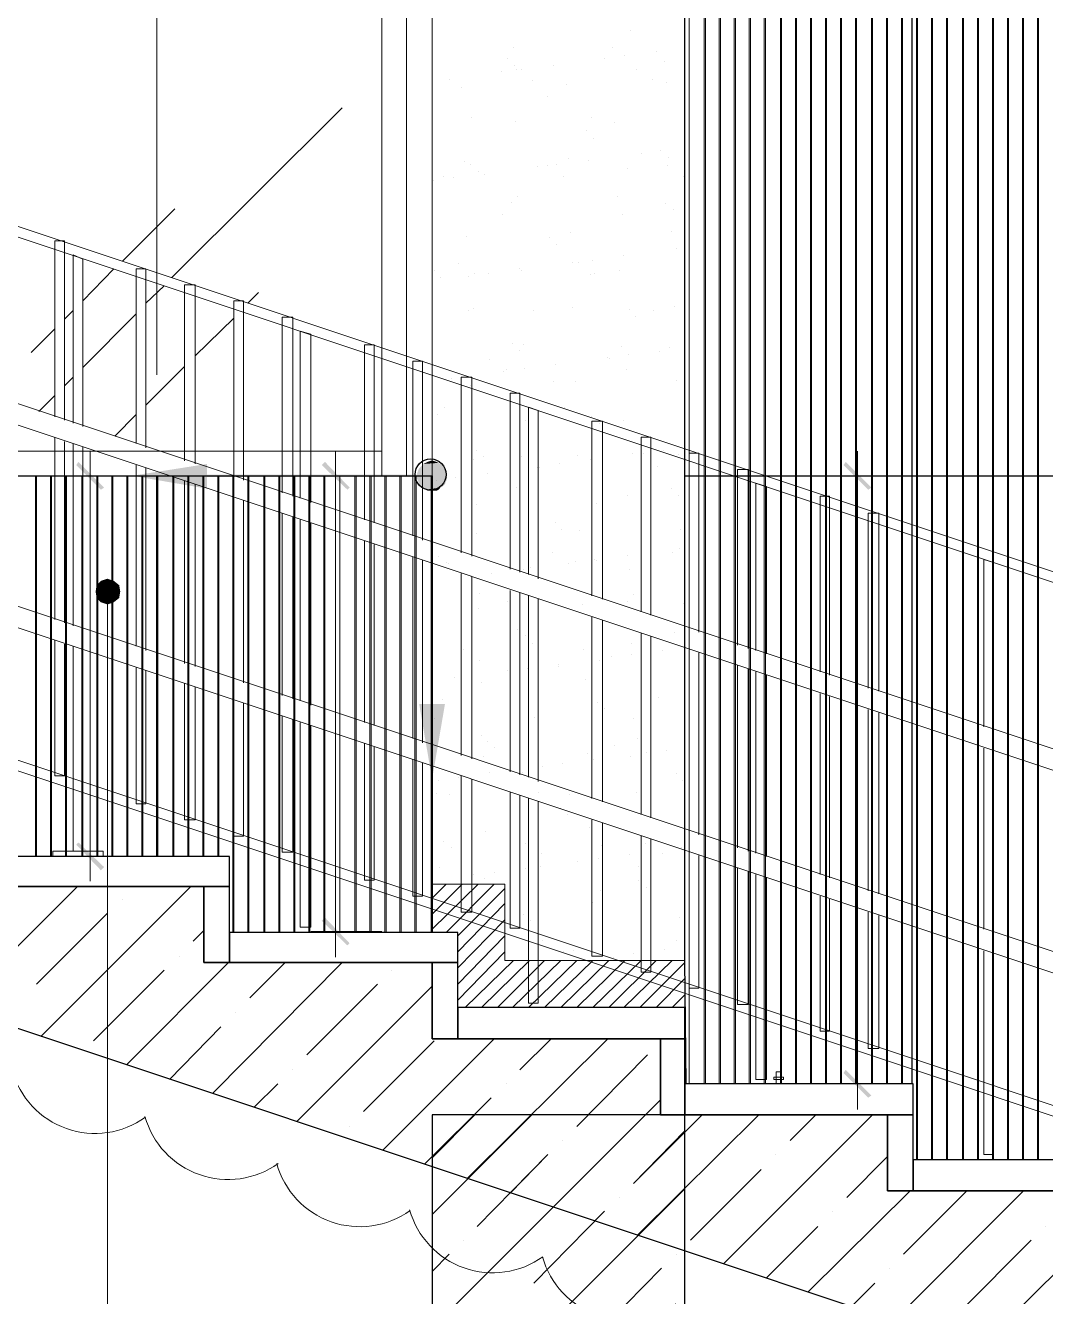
# Model space of a CAD drawing. Header units: millimetres. Extents: x -356862 to 418287, y 0 to 839748.
# Drawn here: x 379877 to 381938, y 784460 to 787026 of the extents above; entities that cross this region are included whole.
import ezdxf

# ---------------------------------------------------------------- set-up
doc = ezdxf.new("R2010")
doc.units = ezdxf.units.MM
doc.layers.add('PDF _Геометрия', color=7, linetype='Continuous', true_color=0xbababa)
doc.layers.add('PDF _Сплошная заливка', color=7, linetype='Continuous', true_color=0xf50000)

msp = doc.modelspace()

# ---------------------------------------------------------------- linework, layer by layer
at = {"layer": 'PDF _Геометрия', "color": 150, "lineweight": 30, "true_color": 0x0080ff}
for points in [[(382129.7093, 784735.9604), (381670.7402, 784735.9604), (381670.7402, 784889.6718), (381211.7711, 784889.6718), (381209.6062, 785138.6408), (381209.6062, 790085.548), (386119.7093, 790085.548)], [(381668.5752, 784889.6718), (381668.5752, 790085.548)], [(380142.2866, 785348.6408), (380142.2866, 786117.1975)], [(381209.6062, 786117.1975), (386119.7093, 786117.1975)]]:
    msp.add_lwpolyline(points, dxfattribs=at)
at = {"layer": 'PDF _Геометрия', "color": 254, "lineweight": 5, "true_color": 0xdcdcdc}
for points in [[(381218.266, 790085.548), (381218.266, 784889.6718)], [(381248.5752, 790085.548), (381248.5752, 784889.6718)], [(381278.8845, 790085.548), (381278.8845, 784889.6718)], [(381311.3587, 790085.548), (381311.3587, 784889.6718)], [(381341.668, 790085.548), (381341.668, 784889.6718)], [(381371.9773, 790085.548), (381371.9773, 784889.6718)], [(381402.2866, 790085.548), (381402.2866, 784889.6718)], [(381432.5959, 790085.548), (381432.5959, 784889.6718)], [(381462.9051, 790085.548), (381462.9051, 784889.6718)], [(381495.3794, 790085.548), (381495.3794, 784889.6718)], [(381525.6886, 790085.548), (381525.6886, 784889.6718)], [(381555.9979, 790085.548), (381555.9979, 784889.6718)], [(381586.3072, 790085.548), (381586.3072, 784889.6718)], [(381616.6165, 790085.548), (381616.6165, 784889.6718)], [(381646.9257, 790085.548), (381646.9257, 784889.6718)], [(381679.4, 790085.548), (381679.4, 784735.9604)], [(381709.7093, 790085.548), (381709.7093, 784735.9604)], [(381740.0185, 790085.548), (381740.0185, 784735.9604)], [(381770.3278, 790085.548), (381770.3278, 784735.9604)], [(381800.6371, 790085.548), (381800.6371, 784735.9604)], [(381830.9464, 790085.548), (381830.9464, 784735.9604)], [(381863.4206, 790085.548), (381863.4206, 784735.9604)], [(381893.7299, 790085.548), (381893.7299, 784735.9604)], [(381924.0391, 790085.548), (381924.0391, 784735.9604)], [(379899.8123, 786117.1975), (379899.8123, 785348.6408)], [(379930.1216, 786117.1975), (379930.1216, 785348.6408)], [(379960.4309, 786117.1975), (379960.4309, 785348.6408)], [(379990.7402, 786117.1975), (379990.7402, 785348.6408)], [(380021.0495, 786117.1975), (380021.0495, 785348.6408)], [(380051.3587, 786117.1975), (380051.3587, 785348.6408)], [(380083.833, 786117.1975), (380083.833, 785348.6408)], [(380114.1422, 786117.1975), (380114.1422, 785348.6408)], [(380144.4515, 786117.1975), (380144.4515, 785348.6408)], [(380174.7608, 786117.1975), (380174.7608, 785348.6408)], [(380205.0701, 786117.1975), (380205.0701, 785348.6408)], [(380235.3794, 786117.1975), (380235.3794, 785348.6408)], [(380267.8536, 786117.1975), (380267.8536, 785348.6408)], [(380298.1629, 786117.1975), (380298.1629, 785194.9295)], [(380328.4721, 786117.1975), (380328.4721, 785194.9295)], [(380358.7814, 786117.1975), (380358.7814, 785194.9295)], [(380389.0907, 786117.1975), (380389.0907, 785194.9295)], [(380419.4, 786117.1975), (380419.4, 785194.9295)], [(380451.8742, 786117.1975), (380451.8742, 785194.9295)], [(380482.1835, 786117.1975), (380482.1835, 785194.9295)], [(380512.4928, 786117.1975), (380512.4928, 785194.9295)], [(380542.802, 786117.1975), (380542.802, 785194.9295)], [(380573.1113, 786117.1975), (380573.1113, 785194.9295)], [(380605.5855, 786117.1975), (380605.5855, 785194.9295)], [(380635.8948, 786117.1975), (380635.8948, 785194.9295)], [(380666.2041, 786117.1975), (380666.2041, 785194.9295)], [(380696.5134, 786117.1975), (380696.5134, 785194.9295)]]:
    msp.add_lwpolyline(points, close=True, dxfattribs=at)
for points in [[(381218.266, 784889.6718), (381218.266, 790085.548)], [(381250.7402, 784889.6718), (381250.7402, 790085.548)], [(381281.0495, 784889.6718), (381281.0495, 790085.548)], [(381309.1938, 784889.6718), (381309.1938, 790085.548)], [(381339.5031, 784889.6718), (381339.5031, 790085.548)], [(381369.8123, 784889.6718), (381369.8123, 790085.548)], [(381404.4515, 784889.6718), (381404.4515, 790085.548)], [(381434.7608, 784889.6718), (381434.7608, 790085.548)], [(381465.0701, 784889.6718), (381465.0701, 790085.548)], [(381493.2144, 784889.6718), (381493.2144, 790085.548)], [(381523.5237, 784889.6718), (381523.5237, 790085.548)], [(381553.833, 784889.6718), (381553.833, 790085.548)], [(381588.4721, 784889.6718), (381588.4721, 790085.548)], [(381618.7814, 784889.6718), (381618.7814, 790085.548)], [(381649.0907, 784889.6718), (381649.0907, 790085.548)], [(381677.235, 784735.9604), (381677.235, 790085.548)], [(381707.5443, 784735.9604), (381707.5443, 790085.548)], [(381737.8536, 784735.9604), (381737.8536, 790085.548)], [(381772.4928, 784735.9604), (381772.4928, 790085.548)], [(381802.802, 784735.9604), (381802.802, 790085.548)], [(381833.1113, 784735.9604), (381833.1113, 790085.548)], [(381861.2556, 784735.9604), (381861.2556, 790085.548)], [(381891.5649, 784735.9604), (381891.5649, 790085.548)], [(381921.8742, 784735.9604), (381921.8742, 790085.548)], [(380172.5959, 786517.713), (380516.8227, 786859.7748)], [(380073.0082, 786550.1872), (380179.0907, 786656.2697)], [(379992.9051, 786470.0841), (380055.6886, 786535.0326)], [(380120.6371, 786465.7542), (380157.4412, 786500.3934)], [(380326.3072, 786465.7542), (380347.9567, 786487.4037)], [(379956.101, 786433.28), (379973.4206, 786450.5996)], [(379992.9051, 786335.8573), (380101.1526, 786444.1047)], [(380220.2247, 786359.6718), (380298.1629, 786435.445)], [(379888.9876, 786366.1666), (379936.6165, 786413.7955)], [(379956.101, 786299.0532), (379973.4206, 786316.3728)], [(380120.6371, 786260.0841), (380198.5752, 786338.0223)], [(379904.1422, 786247.0944), (379936.6165, 786279.5687)], [(380057.8536, 786197.3006), (380101.1526, 786240.5996)], [(379897.6474, 785348.6408), (379897.6474, 786117.1975)], [(379927.9567, 785348.6408), (379927.9567, 786117.1975)], [(379958.266, 785348.6408), (379958.266, 786117.1975)], [(379992.9051, 785348.6408), (379992.9051, 786117.1975)], [(380023.2144, 785348.6408), (380023.2144, 786117.1975)], [(380053.5237, 785348.6408), (380053.5237, 786117.1975)], [(380081.668, 785348.6408), (380081.668, 786117.1975)], [(380111.9773, 785348.6408), (380111.9773, 786117.1975)], [(380142.2866, 785348.6408), (380142.2866, 786117.1975)], [(380176.9257, 785348.6408), (380176.9257, 786117.1975)], [(380207.235, 785348.6408), (380207.235, 786117.1975)], [(380237.5443, 785348.6408), (380237.5443, 786117.1975)], [(380265.6886, 785348.6408), (380265.6886, 786117.1975)], [(380295.9979, 785194.9295), (380295.9979, 786117.1975)], [(380326.3072, 785194.9295), (380326.3072, 786117.1975)], [(380360.9464, 785194.9295), (380360.9464, 786117.1975)], [(380391.2556, 785194.9295), (380391.2556, 786117.1975)], [(380421.5649, 785194.9295), (380421.5649, 786117.1975)], [(380449.7093, 785194.9295), (380449.7093, 786117.1975)], [(380480.0185, 785194.9295), (380480.0185, 786117.1975)], [(380512.4928, 785194.9295), (380512.4928, 786117.1975)], [(380544.967, 785194.9295), (380544.967, 786117.1975)], [(380575.2763, 785194.9295), (380575.2763, 786117.1975)], [(380603.4206, 785194.9295), (380603.4206, 786117.1975)], [(380633.7299, 785194.9295), (380633.7299, 786117.1975)], [(380664.0391, 785194.9295), (380664.0391, 786117.1975)], [(380698.6783, 785194.9295), (380698.6783, 786117.1975)]]:
    msp.add_lwpolyline(points, dxfattribs=at)
at = {"layer": 'PDF _Геометрия', "color": 252, "lineweight": 5, "true_color": 0x989898}
for points in [[(379300.1216, 786166.9913), (380596.9257, 786166.9913), (380596.9257, 786117.1975), (380596.9257, 788494.3109), (380596.9257, 789589.7748), (380596.9257, 790009.7748)], [(380646.7196, 790009.7748), (380646.7196, 789589.7748), (380646.7196, 788494.3109), (380646.7196, 786117.1975)]]:
    msp.add_lwpolyline(points, dxfattribs=at)
at = {"layer": 'PDF _Геометрия', "color": 24, "lineweight": 18, "true_color": 0xa12502}
msp.add_lwpolyline([(380698.6783, 789492.3522), (381209.6062, 789492.3522), (381209.6062, 785138.6408), (380845.8948, 785138.6408), (380845.8948, 785292.3522), (380698.6783, 785292.3522)], close=True, dxfattribs=at)
at = {"layer": 'PDF _Геометрия', "color": 7, "lineweight": 9}
for points in [[(380698.6783, 789492.3522), (380698.6783, 785194.9295)], [(381209.6062, 785043.3831), (381209.6062, 789492.3522)]]:
    msp.add_lwpolyline(points, dxfattribs=at)
at = {"layer": 'PDF _Геометрия', "color": 7, "lineweight": 18}
for points in [[(380698.6783, 787511.4243), (380698.6783, 786218.9501)], [(380142.2866, 787197.5068), (380142.2866, 786320.7027)], [(381668.5752, 787197.5068), (381668.5752, 786166.9913)]]:
    msp.add_lwpolyline(points, close=True, dxfattribs=at)
for points in [[(381209.6062, 786218.9501), (381209.6062, 787511.4243), (381209.6062, 786831.6305)], [(380698.6783, 786320.7027), (380698.6783, 787197.5068)], [(381209.6062, 786166.9913), (381209.6062, 787197.5068)], [(380008.0598, 785298.847), (380008.0598, 786166.9913)], [(380503.833, 785145.1357), (380503.833, 786166.9913)], [(381558.1629, 786166.9913), (381558.1629, 784837.713)], [(379932.2866, 786117.1975), (380057.8536, 786117.1975)], [(380596.9257, 786117.1975), (380454.0391, 786117.1975)], [(381566.8227, 786117.1975), (381506.2041, 786117.1975)], [(379932.2866, 785348.6408), (380057.8536, 785348.6408)], [(380596.9257, 785197.0944), (380454.0391, 785197.0944)], [(381566.8227, 784889.6718), (381506.2041, 784889.6718)]]:
    msp.add_lwpolyline(points, dxfattribs=at)
at = {"layer": 'PDF _Геометрия', "lineweight": 5}
for points in [[(377574.6577, 787383.6924), (377574.6577, 787362.0429), (390579.5031, 783025.6511), (390579.5031, 783047.3006)], [(390412.802, 782703.0738), (390419.2969, 782722.5584), (390425.7917, 782742.0429), (377576.8227, 787024.3109), (377570.3278, 787004.8264), (377563.833, 786985.3419)], [(390412.802, 782293.8986), (390419.2969, 782313.3831), (390425.7917, 782332.8676), (377576.8227, 786615.1357), (377570.3278, 786595.6511), (377563.833, 786576.1666)], [(377743.5237, 786249.2594), (377743.5237, 786227.6099), (390609.8123, 781938.847), (390609.8123, 781960.4965)]]:
    msp.add_lwpolyline(points, close=True, dxfattribs=at)
at = {"layer": 'PDF _Геометрия', "color": 24, "lineweight": 18, "true_color": 0xa12502}
for points in [[(381099.1938, 787015.6511), (381099.1938, 787015.6511)], [(380863.2144, 786981.012), (380863.2144, 786981.012)], [(381062.3897, 786981.012), (381062.3897, 786981.012)], [(380850.2247, 786959.3625), (380850.2247, 786959.3625)], [(381047.235, 786959.3625), (381047.235, 786959.3625)], [(381088.369, 786965.8573), (381088.369, 786965.8573)], [(381151.1526, 786974.5171), (381151.1526, 786974.5171)], [(380839.4, 786933.3831), (380839.4, 786933.3831)], [(380865.3794, 786946.3728), (380865.3794, 786946.3728)], [(380869.7093, 786937.713), (380869.7093, 786937.713)], [(380878.369, 786937.713), (380878.369, 786937.713)], [(380943.3175, 786946.3728), (380943.3175, 786946.3728)], [(381112.1835, 786937.713), (381112.1835, 786937.713)], [(381168.4721, 786952.8676), (381168.4721, 786952.8676)], [(380733.3175, 786918.2285), (380733.3175, 786918.2285)], [(380902.1835, 786916.0635), (380902.1835, 786916.0635)], [(380969.2969, 786907.4037), (380969.2969, 786907.4037)], [(381144.6577, 786918.2285), (381144.6577, 786918.2285)], [(381172.802, 786911.7336), (381172.802, 786911.7336)], [(380757.1319, 786900.9089), (380757.1319, 786900.9089)], [(380932.4928, 786883.5893), (380932.4928, 786883.5893)], [(380778.7814, 786840.2903), (380778.7814, 786840.2903)], [(380867.5443, 786831.6305), (380867.5443, 786831.6305)], [(381021.2556, 786840.2903), (381021.2556, 786840.2903)], [(381066.7196, 786829.4656), (381066.7196, 786829.4656)], [(380698.6783, 786816.4759), (380698.6783, 786816.4759)], [(381010.4309, 786814.3109), (381010.4309, 786814.3109)], [(381025.5855, 786799.1563), (381025.5855, 786799.1563)], [(380763.6268, 786751.5274), (380763.6268, 786751.5274)], [(380973.6268, 786758.0223), (380973.6268, 786758.0223)], [(381014.7608, 786753.6924), (381014.7608, 786753.6924)], [(381120.8433, 786768.847), (381120.8433, 786768.847)], [(381159.8123, 786773.1769), (381159.8123, 786773.1769)], [(381177.1319, 786760.1872), (381177.1319, 786760.1872)], [(380776.6165, 786745.0326), (380776.6165, 786745.0326)], [(380791.7711, 786732.0429), (380791.7711, 786732.0429)], [(380804.7608, 786725.548), (380804.7608, 786725.548)], [(380910.8433, 786740.7027), (380910.8433, 786740.7027)], [(380932.4928, 786742.8676), (380932.4928, 786742.8676)], [(380949.8123, 786745.0326), (380949.8123, 786745.0326)], [(381092.6989, 786738.5377), (381092.6989, 786738.5377)], [(381174.967, 786742.8676), (381174.967, 786742.8676)], [(380700.8433, 786712.5584), (380700.8433, 786712.5584)], [(380722.4928, 786721.2181), (380722.4928, 786721.2181)], [(380741.9773, 786719.0532), (380741.9773, 786719.0532)], [(380964.967, 786721.2181), (380964.967, 786721.2181)], [(381207.4412, 786721.2181), (381207.4412, 786721.2181)], [(380871.8742, 786680.0841), (380871.8742, 786680.0841)], [(381073.2144, 786680.0841), (381073.2144, 786680.0841)], [(380858.8845, 786669.2594), (380858.8845, 786669.2594)], [(381170.6371, 786667.0944), (381170.6371, 786667.0944)], [(381185.7917, 786654.1047), (381185.7917, 786654.1047)], [(380841.5649, 786645.445), (380841.5649, 786645.445)], [(381084.0391, 786645.445), (381084.0391, 786645.445)], [(380767.9567, 786599.981), (380767.9567, 786599.981)], [(380936.8227, 786597.8161), (380936.8227, 786597.8161)], [(380977.9567, 786608.6408), (380977.9567, 786608.6408)], [(381181.4618, 786610.8058), (381181.4618, 786610.8058)], [(380949.8123, 786584.8264), (380949.8123, 786584.8264)], [(381192.2866, 786576.1666), (381192.2866, 786576.1666)], [(380752.802, 786545.8573), (380752.802, 786545.8573)], [(380982.2866, 786548.0223), (380982.2866, 786548.0223)], [(380995.2763, 786548.0223), (380995.2763, 786548.0223)], [(381023.4206, 786552.3522), (381023.4206, 786552.3522)], [(381086.2041, 786561.012), (381086.2041, 786561.012)], [(380703.0082, 786530.7027), (380703.0082, 786530.7027)], [(380772.2866, 786519.8779), (380772.2866, 786519.8779)], [(380785.2763, 786526.3728), (380785.2763, 786526.3728)], [(380813.4206, 786526.3728), (380813.4206, 786526.3728)], [(380876.2041, 786535.0326), (380876.2041, 786535.0326)], [(380878.369, 786530.7027), (380878.369, 786530.7027)], [(381019.0907, 786524.2078), (381019.0907, 786524.2078)], [(381027.7505, 786526.3728), (381027.7505, 786526.3728)], [(381077.5443, 786530.7027), (381077.5443, 786530.7027)], [(380715.9979, 786517.713), (380715.9979, 786517.713)], [(380772.2866, 786450.5996), (380772.2866, 786450.5996)], [(380783.1113, 786454.9295), (380783.1113, 786454.9295)], [(380904.3484, 786450.5996), (380904.3484, 786450.5996)], [(380982.2866, 786457.0944), (380982.2866, 786457.0944)], [(381097.0288, 786452.7645), (381097.0288, 786452.7645)], [(381146.8227, 786450.5996), (381146.8227, 786450.5996)], [(381187.9567, 786459.2594), (381187.9567, 786459.2594)], [(381110.0185, 786439.7748), (381110.0185, 786439.7748)], [(380861.0495, 786383.4862), (380861.0495, 786383.4862)], [(380876.2041, 786370.4965), (380876.2041, 786370.4965)], [(380882.6989, 786381.3212), (380882.6989, 786381.3212)], [(381081.8742, 786379.1563), (381081.8742, 786379.1563)], [(381157.6474, 786368.3315), (381157.6474, 786368.3315)], [(381179.2969, 786376.9913), (381179.2969, 786376.9913)], [(380815.5855, 786351.012), (380815.5855, 786351.012)], [(380947.6474, 786342.3522), (380947.6474, 786342.3522)], [(381053.7299, 786355.3419), (381053.7299, 786355.3419)], [(381058.0598, 786353.1769), (381058.0598, 786353.1769)], [(381094.8639, 786361.8367), (381094.8639, 786361.8367)], [(380737.6474, 786314.2078), (380737.6474, 786314.2078)], [(380843.7299, 786327.1975), (380843.7299, 786327.1975)], [(380848.0598, 786331.5274), (380848.0598, 786331.5274)], [(380884.8639, 786333.6924), (380884.8639, 786333.6924)], [(381090.534, 786331.5274), (381090.534, 786331.5274)], [(380776.6165, 786299.0532), (380776.6165, 786299.0532)], [(380943.3175, 786307.713), (380943.3175, 786307.713)], [(380988.7814, 786307.713), (380988.7814, 786307.713)], [(381192.2866, 786309.8779), (381192.2866, 786309.8779)], [(380709.5031, 786240.5996), (380709.5031, 786240.5996)], [(380724.6577, 786255.7542), (380724.6577, 786255.7542)], [(380967.1319, 786255.7542), (380967.1319, 786255.7542)], [(381021.2556, 786236.2697), (381021.2556, 786236.2697)], [(381209.6062, 786255.7542), (381209.6062, 786255.7542)], [(380887.0288, 786229.7748), (380887.0288, 786229.7748)], [(381036.4103, 786223.28), (381036.4103, 786223.28)], [(381086.2041, 786229.7748), (381086.2041, 786229.7748)], [(380787.4412, 786169.1563), (380787.4412, 786169.1563)], [(381103.5237, 786162.6614), (381103.5237, 786162.6614)], [(381125.1732, 786162.6614), (381125.1732, 786162.6614)], [(381166.3072, 786169.1563), (381166.3072, 786169.1563)], [(381196.6165, 786160.4965), (381196.6165, 786160.4965)], [(380783.1113, 786149.6718), (380783.1113, 786149.6718)], [(380802.5959, 786156.1666), (380802.5959, 786156.1666)], [(380878.369, 786156.1666), (380878.369, 786156.1666)], [(380910.8433, 786134.5171), (380910.8433, 786134.5171)], [(380915.1732, 786134.5171), (380915.1732, 786134.5171)], [(380956.3072, 786141.012), (380956.3072, 786141.012)], [(380993.1113, 786158.3315), (380993.1113, 786158.3315)], [(381019.0907, 786149.6718), (381019.0907, 786149.6718)], [(381120.8433, 786156.1666), (381120.8433, 786156.1666)], [(381153.3175, 786136.6821), (381153.3175, 786136.6821)], [(380707.3381, 786108.5377), (380707.3381, 786108.5377)], [(380746.3072, 786112.8676), (380746.3072, 786112.8676)], [(380811.2556, 786121.5274), (380811.2556, 786121.5274)], [(380869.7093, 786093.3831), (380869.7093, 786093.3831)], [(381181.4618, 786091.2181), (381181.4618, 786091.2181)], [(380787.4412, 786058.7439), (380787.4412, 786058.7439)], [(380893.5237, 786080.3934), (380893.5237, 786080.3934)], [(381029.9154, 786060.9089), (381029.9154, 786060.9089)], [(381092.6989, 786078.2285), (381092.6989, 786078.2285)], [(381196.6165, 786078.2285), (381196.6165, 786078.2285)], [(380947.6474, 786021.9398), (380947.6474, 786021.9398)], [(380960.6371, 786008.9501), (380960.6371, 786008.9501)], [(380997.4412, 786006.7852), (380997.4412, 786006.7852)], [(381200.9464, 786008.9501), (381200.9464, 786008.9501)], [(380787.4412, 786000.2903), (380787.4412, 786000.2903)], [(380698.6783, 785961.3212), (380698.6783, 785961.3212)], [(380711.668, 785954.8264), (380711.668, 785954.8264)], [(380941.1526, 785961.3212), (380941.1526, 785961.3212)], [(381092.6989, 785956.9913), (381092.6989, 785956.9913)], [(381183.6268, 785961.3212), (381183.6268, 785961.3212)], [(381198.7814, 785969.981), (381198.7814, 785969.981)], [(380726.8227, 785941.8367), (380726.8227, 785941.8367)], [(380731.1526, 785939.6718), (380731.1526, 785939.6718)], [(380882.6989, 785928.847), (380882.6989, 785928.847)], [(380897.8536, 785931.012), (380897.8536, 785931.012)], [(380973.6268, 785939.6718), (380973.6268, 785939.6718)], [(380988.7814, 785944.0017), (380988.7814, 785944.0017)], [(381027.7505, 785948.3315), (381027.7505, 785948.3315)], [(381029.9154, 785946.1666), (381029.9154, 785946.1666)], [(381097.0288, 785928.847), (381097.0288, 785928.847)], [(380778.7814, 785915.8573), (380778.7814, 785915.8573)], [(380817.7505, 785920.1872), (380817.7505, 785920.1872)], [(380793.9361, 785879.0532), (380793.9361, 785879.0532)], [(381105.6886, 785876.8882), (381105.6886, 785876.8882)], [(380850.2247, 785863.8986), (380850.2247, 785863.8986)], [(381001.7711, 785857.4037), (381001.7711, 785857.4037)], [(381092.6989, 785863.8986), (381092.6989, 785863.8986)], [(381120.8433, 785863.8986), (381120.8433, 785863.8986)], [(381207.4412, 785859.5687), (381207.4412, 785859.5687)], [(380791.7711, 785848.7439), (380791.7711, 785848.7439)], [(380871.8742, 785807.6099), (380871.8742, 785807.6099)], [(381187.9567, 785801.1151), (381187.9567, 785801.1151)], [(380887.0288, 785794.6202), (380887.0288, 785794.6202)], [(380902.1835, 785779.4656), (380902.1835, 785779.4656)], [(381101.3587, 785779.4656), (381101.3587, 785779.4656)], [(380761.4618, 785766.4759), (380761.4618, 785766.4759)], [(381003.9361, 785766.4759), (381003.9361, 785766.4759)], [(381060.2247, 785751.3212), (381060.2247, 785751.3212)], [(381101.3587, 785755.6511), (381101.3587, 785755.6511)], [(381164.1422, 785764.3109), (381164.1422, 785764.3109)], [(380793.9361, 785744.8264), (380793.9361, 785744.8264)], [(380850.2247, 785723.1769), (380850.2247, 785723.1769)], [(380891.3587, 785727.5068), (380891.3587, 785727.5068)], [(380954.1422, 785736.1666), (380954.1422, 785736.1666)], [(380954.1422, 785731.8367), (380954.1422, 785731.8367)], [(381036.4103, 785744.8264), (381036.4103, 785744.8264)], [(380744.1422, 785710.1872), (380744.1422, 785710.1872)], [(380798.266, 785699.3625), (380798.266, 785699.3625)], [(381008.266, 785705.8573), (381008.266, 785705.8573)], [(380720.3278, 785664.7233), (380720.3278, 785664.7233)], [(380913.0082, 785669.0532), (380913.0082, 785669.0532)], [(381032.0804, 785660.3934), (381032.0804, 785660.3934)], [(381047.235, 785647.4037), (381047.235, 785647.4037)], [(381155.4824, 785669.0532), (381155.4824, 785669.0532)], [(380703.0082, 785627.9192), (380703.0082, 785627.9192)], [(380906.5134, 785630.0841), (380906.5134, 785630.0841)], [(381105.6886, 785627.9192), (381105.6886, 785627.9192)], [(380798.266, 785593.28), (380798.266, 785593.28)], [(380811.2556, 785580.2903), (380811.2556, 785580.2903)], [(380824.2453, 785569.4656), (380824.2453, 785569.4656)], [(381066.7196, 785571.6305), (381066.7196, 785571.6305)], [(381114.3484, 785586.7852), (381114.3484, 785586.7852)], [(380802.5959, 785549.981), (380802.5959, 785549.981)], [(380856.7196, 785549.981), (380856.7196, 785549.981)], [(381012.5959, 785556.4759), (381012.5959, 785556.4759)], [(381025.5855, 785543.4862), (381025.5855, 785543.4862)], [(381099.1938, 785549.981), (381099.1938, 785549.981)], [(381131.668, 785558.6408), (381131.668, 785558.6408)], [(381172.802, 785562.9707), (381172.802, 785562.9707)], [(380815.5855, 785517.5068), (380815.5855, 785517.5068)], [(380880.534, 785517.5068), (380880.534, 785517.5068)], [(380921.668, 785530.4965), (380921.668, 785530.4965)], [(380962.802, 785536.9913), (380962.802, 785536.9913)], [(380711.668, 785502.3522), (380711.668, 785502.3522)], [(380752.802, 785508.847), (380752.802, 785508.847)], [(381192.2866, 785515.3419), (381192.2866, 785515.3419)], [(381205.2763, 785502.3522), (381205.2763, 785502.3522)], [(380707.3381, 785476.3728), (380707.3381, 785476.3728)], [(380733.3175, 785474.2078), (380733.3175, 785474.2078)], [(380913.0082, 785478.5377), (380913.0082, 785478.5377)], [(380975.7917, 785474.2078), (380975.7917, 785474.2078)], [(381112.1835, 785478.5377), (381112.1835, 785478.5377)], [(380958.4721, 785446.0635), (380958.4721, 785446.0635)], [(380971.4618, 785433.0738), (380971.4618, 785433.0738)], [(380806.9257, 785398.4346), (380806.9257, 785398.4346)], [(381016.9257, 785407.0944), (381016.9257, 785407.0944)], [(380722.4928, 785378.9501), (380722.4928, 785378.9501)], [(380737.6474, 785365.9604), (380737.6474, 785365.9604)], [(380887.0288, 785374.6202), (380887.0288, 785374.6202)], [(381040.7402, 785370.2903), (381040.7402, 785370.2903)], [(381129.5031, 785374.6202), (381129.5031, 785374.6202)], [(381203.1113, 785365.9604), (381203.1113, 785365.9604)], [(380919.5031, 785355.1357), (380919.5031, 785355.1357)], [(380993.1113, 785337.8161), (380993.1113, 785337.8161)], [(381034.2453, 785344.3109), (381034.2453, 785344.3109)], [(381097.0288, 785352.9707), (381097.0288, 785352.9707)], [(381164.1422, 785355.1357), (381164.1422, 785355.1357)], [(380713.833, 785326.9913), (380713.833, 785326.9913)], [(380824.2453, 785316.1666), (380824.2453, 785316.1666)], [(380887.0288, 785324.8264), (380887.0288, 785324.8264)], [(380917.3381, 785329.1563), (380917.3381, 785329.1563)], [(381116.5134, 785329.1563), (381116.5134, 785329.1563)], [(380783.1113, 785311.8367), (380783.1113, 785311.8367)], [(380804.7608, 785303.1769), (380804.7608, 785303.1769)], [(381116.5134, 785301.012), (381116.5134, 785301.012)], [(381038.5752, 785279.3625), (381038.5752, 785279.3625)], [(381131.668, 785285.8573), (381131.668, 785285.8573)], [(381023.4206, 785255.548), (381023.4206, 785255.548)], [(380882.6989, 785231.7336), (380882.6989, 785231.7336)], [(380897.8536, 785218.7439), (380897.8536, 785218.7439)], [(381198.7814, 785225.2388), (381198.7814, 785225.2388)], [(380921.668, 785179.7748), (380921.668, 785179.7748)], [(380949.8123, 785179.7748), (380949.8123, 785179.7748)], [(380984.4515, 785158.1254), (380984.4515, 785158.1254)], [(381120.8433, 785177.6099), (381120.8433, 785177.6099)], [(381168.4721, 785160.2903), (381168.4721, 785160.2903)], [(381192.2866, 785179.7748), (381192.2866, 785179.7748)], [(380964.967, 785155.9604), (380964.967, 785155.9604)], [(381064.5546, 785145.1357), (381064.5546, 785145.1357)], [(381105.6886, 785151.6305), (381105.6886, 785151.6305)]]:
    msp.add_lwpolyline(points, dxfattribs=at)
at = {"layer": 'PDF _Геометрия', "lineweight": 5}
for points in [[(379936.6165, 786236.2697), (379936.6165, 786591.3212), (379956.101, 786591.3212), (379956.101, 786229.7748)], [(379992.9051, 786216.7852), (379992.9051, 786554.5171), (379973.4206, 786563.1769), (379973.4206, 786223.28)], [(380101.1526, 786182.146), (380101.1526, 786535.0326), (380120.6371, 786535.0326), (380120.6371, 786173.4862)], [(380198.5752, 786147.5068), (380198.5752, 786502.5584), (380220.2247, 786502.5584), (380220.2247, 786141.012)], [(380298.1629, 786115.0326), (380298.1629, 786470.0841), (380317.6474, 786470.0841), (380317.6474, 786108.5377)], [(380395.5855, 786082.5584), (380395.5855, 786437.6099), (380417.235, 786437.6099), (380417.235, 786076.0635)], [(380454.0391, 786063.0738), (380454.0391, 786402.9707), (380432.3897, 786409.4656), (380432.3897, 786071.7336)], [(380562.2866, 786028.4346), (380562.2866, 786381.3212), (380581.7711, 786381.3212), (380581.7711, 786021.9398)], [(380659.7093, 785995.9604), (380659.7093, 786348.847), (380679.1938, 786348.847), (380679.1938, 785987.3006)], [(380757.1319, 785961.3212), (380757.1319, 786316.3728), (380778.7814, 786316.3728), (380778.7814, 785954.8264)], [(380856.7196, 785928.847), (380856.7196, 786283.8986), (380876.2041, 786283.8986), (380876.2041, 785922.3522)], [(380913.0082, 785909.3625), (380913.0082, 786249.2594), (380893.5237, 786255.7542), (380893.5237, 785918.0223)], [(381021.2556, 785874.7233), (381021.2556, 786227.6099), (381042.9051, 786227.6099), (381042.9051, 785868.2285)], [(379936.6165, 786195.1357), (379936.6165, 785827.0944)], [(379956.101, 785820.5996), (379956.101, 786186.4759)], [(381120.8433, 785842.2491), (381120.8433, 786195.1357), (381140.3278, 786195.1357), (381140.3278, 785835.7542)], [(379973.4206, 785814.1047), (379973.4206, 786182.146)], [(379992.9051, 785807.6099), (379992.9051, 786175.6511)], [(381218.266, 785809.7748), (381218.266, 786162.6614), (381237.7505, 786162.6614), (381237.7505, 785801.1151)], [(380101.1526, 786138.847), (380101.1526, 785772.9707)], [(380120.6371, 785764.3109), (380120.6371, 786132.3522)], [(381315.6886, 785775.1357), (381315.6886, 786130.1872), (381337.3381, 786130.1872), (381337.3381, 785768.6408)], [(380198.5752, 786106.3728), (380198.5752, 785738.3315)], [(380220.2247, 785731.8367), (380220.2247, 786099.8779)], [(381374.1422, 785757.8161), (381374.1422, 786095.548), (381352.4928, 786102.0429), (381352.4928, 785764.3109)], [(380298.1629, 786073.8986), (380298.1629, 785705.8573)], [(380317.6474, 785699.3625), (380317.6474, 786067.4037)], [(381482.3897, 785721.012), (381482.3897, 786076.0635), (381501.8742, 786076.0635), (381501.8742, 785714.5171)], [(380395.5855, 786041.4243), (380395.5855, 785673.3831)], [(380417.235, 785666.8882), (380417.235, 786034.9295)], [(381579.8123, 785688.5377), (381579.8123, 786041.4243), (381601.4618, 786041.4243), (381601.4618, 785682.0429)], [(380432.3897, 785662.5584), (380432.3897, 786028.4346)], [(380454.0391, 785653.8986), (380454.0391, 786021.9398)], [(380562.2866, 785985.1357), (380562.2866, 785619.2594)], [(380581.7711, 785612.7645), (380581.7711, 785978.6408)], [(380659.7093, 785952.6614), (380659.7093, 785586.7852)], [(380679.1938, 785578.1254), (380679.1938, 785946.1666)], [(381833.1113, 785604.1047), (381833.1113, 785941.8367), (381813.6268, 785948.3315), (381813.6268, 785610.5996)], [(380757.1319, 785920.1872), (380757.1319, 785552.146)], [(380778.7814, 785545.6511), (380778.7814, 785913.6924)], [(380856.7196, 785885.548), (380856.7196, 785519.6718)], [(380876.2041, 785513.1769), (380876.2041, 785881.2181)], [(380893.5237, 785508.847), (380893.5237, 785874.7233)], [(380913.0082, 785500.1872), (380913.0082, 785868.2285)], [(381021.2556, 785831.4243), (381021.2556, 785465.548)], [(381042.9051, 785459.0532), (381042.9051, 785824.9295)], [(379956.101, 785777.3006), (379956.101, 785511.012), (379936.6165, 785511.012), (379936.6165, 785785.9604)], [(381120.8433, 785798.9501), (381120.8433, 785433.0738)], [(381140.3278, 785426.579), (381140.3278, 785792.4553)], [(379973.4206, 785359.4656), (379973.4206, 785772.9707)], [(379992.9051, 785359.4656), (379992.9051, 785766.4759)], [(381218.266, 785766.4759), (381218.266, 785400.5996)], [(381237.7505, 785391.9398), (381237.7505, 785759.981)], [(380120.6371, 785723.1769), (380120.6371, 785454.7233), (380101.1526, 785454.7233), (380101.1526, 785729.6718)], [(381315.6886, 785734.0017), (381315.6886, 785365.9604)], [(381337.3381, 785359.4656), (381337.3381, 785727.5068)], [(380220.2247, 785690.7027), (380220.2247, 785422.2491), (380198.5752, 785422.2491), (380198.5752, 785697.1975)], [(381352.4928, 785355.1357), (381352.4928, 785721.012)], [(381374.1422, 785348.6408), (381374.1422, 785714.5171)], [(381482.3897, 785677.713), (381482.3897, 785311.8367)], [(381501.8742, 785305.3419), (381501.8742, 785671.2181)], [(380317.6474, 785658.2285), (380317.6474, 785389.7748), (380298.1629, 785389.7748), (380298.1629, 785664.7233)], [(380417.235, 785625.7542), (380417.235, 785357.3006), (380395.5855, 785357.3006), (380395.5855, 785632.2491)], [(381579.8123, 785645.2388), (381579.8123, 785279.3625)], [(381601.4618, 785272.8676), (381601.4618, 785638.7439)], [(380454.0391, 785612.7645), (380454.0391, 785205.7542), (380432.3897, 785205.7542), (380432.3897, 785619.2594)], [(380581.7711, 785569.4656), (380581.7711, 785301.012), (380562.2866, 785301.012), (380562.2866, 785575.9604)], [(380679.1938, 785536.9913), (380679.1938, 785268.5377), (380659.7093, 785268.5377), (380659.7093, 785543.4862)], [(381813.6268, 785201.4243), (381813.6268, 785567.3006)], [(381833.1113, 785194.9295), (381833.1113, 785560.8058)], [(380778.7814, 785504.5171), (380778.7814, 785236.0635), (380757.1319, 785236.0635), (380757.1319, 785511.012)], [(380876.2041, 785472.0429), (380876.2041, 785203.5893), (380856.7196, 785203.5893), (380856.7196, 785478.5377)], [(380913.0082, 785459.0532), (380913.0082, 785052.0429), (380893.5237, 785052.0429), (380893.5237, 785465.548)], [(381042.9051, 785415.7542), (381042.9051, 785147.3006), (381021.2556, 785147.3006), (381021.2556, 785422.2491)], [(381140.3278, 785383.28), (381140.3278, 785114.8264), (381120.8433, 785114.8264), (381120.8433, 785389.7748)], [(379932.2866, 785348.6408), (379932.2866, 785359.4656), (380034.0391, 785359.4656), (380034.0391, 785348.6408)], [(381237.7505, 785350.8058), (381237.7505, 785082.3522), (381218.266, 785082.3522), (381218.266, 785357.3006)], [(381337.3381, 785318.3315), (381337.3381, 785049.8779), (381315.6886, 785049.8779), (381315.6886, 785324.8264)], [(379737.4412, 785043.3831), (379982.0804, 785288.0223)], [(379908.4721, 784984.9295), (380211.5649, 785288.0223)], [(381374.1422, 785305.3419), (381374.1422, 784898.3315), (381352.4928, 784898.3315), (381352.4928, 785311.8367)], [(380073.0082, 785262.0429), (380073.0082, 785262.0429)], [(381501.8742, 785262.0429), (381501.8742, 784995.7542), (381482.3897, 784995.7542), (381482.3897, 785268.5377)], [(381601.4618, 785229.5687), (381601.4618, 784961.1151), (381579.8123, 784961.1151), (381579.8123, 785236.0635)], [(379899.8123, 785091.012), (380042.6989, 785233.8986)], [(380215.8948, 785177.6099), (380237.5443, 785199.2594)], [(381833.1113, 785151.6305), (381833.1113, 784746.7852), (381813.6268, 784746.7852), (381813.6268, 785158.1254)], [(380081.668, 784928.6408), (380287.3381, 785134.3109)], [(380187.7505, 785147.3006), (380187.7505, 785147.3006)], [(380254.8639, 784870.1872), (380516.8227, 785134.3109)], [(380330.6371, 785062.8676), (380402.0804, 785134.3109)], [(380014.5546, 784976.2697), (380157.4412, 785119.1563)], [(380616.4103, 785119.1563), (380616.4103, 785119.1563)], [(380425.8948, 784813.8986), (380698.6783, 785086.6821)], [(380445.3794, 784948.1254), (380588.266, 785091.012)], [(380302.4928, 785032.5584), (380302.4928, 785032.5584)], [(380168.266, 784898.3315), (380272.1835, 785004.414)], [(380599.0907, 784755.445), (380824.2453, 784980.5996)], [(380770.1216, 784699.1563), (381053.7299, 784980.5996)], [(380876.2041, 784917.8161), (380938.9876, 784980.5996)], [(380560.1216, 784833.3831), (380703.0082, 784976.2697)], [(381133.833, 784948.1254), (380990.9464, 784803.0738), (381014.7608, 784826.8882)], [(380417.235, 784917.8161), (380417.235, 784917.8161)], [(381389.2969, 784902.6614), (381389.2969, 784898.3315), (381408.7814, 784898.3315), (381408.7814, 784902.6614), (381406.6165, 784902.6614)], [(381393.6268, 784902.6614), (381389.2969, 784902.6614), (381408.7814, 784902.6614)], [(381404.4515, 784889.6718), (381404.4515, 784913.4862), (381393.6268, 784913.4862), (381393.6268, 784889.6718)], [(380339.2969, 784842.0429), (380386.9257, 784889.6718)], [(380848.0598, 784889.6718), (380848.0598, 784889.6718)], [(381389.2969, 784898.3315), (381393.6268, 784898.3315)], [(381406.6165, 784898.3315), (381408.7814, 784898.3315)], [(380683.5237, 784727.3006), (380817.7505, 784861.5274)], [(380943.3175, 784640.7027), (381159.8123, 784857.1975)], [(380698.6783, 784625.548), (380900.0185, 784826.8882)], [(380698.6783, 784396.0635), (381129.5031, 784826.8882)], [(380698.6783, 784740.2903), (380785.2763, 784826.8882)], [(381244.2453, 784826.8882), (381105.6886, 784688.3315), (381209.6062, 784794.414)], [(381114.3484, 784584.414), (381358.9876, 784826.8882)], [(381287.5443, 784525.9604), (381588.4721, 784826.8882)], [(381421.7711, 784774.9295), (381473.7299, 784826.8882)], [(380531.9773, 784803.0738), (380531.9773, 784803.0738)], [(380962.802, 784774.9295), (380962.802, 784774.9295)], [(380962.802, 784774.9295), (380962.802, 784774.9295)], [(380789.6062, 784601.7336), (380932.4928, 784746.7852), (380856.7196, 784668.847)], [(381391.4618, 784746.7852), (381391.4618, 784746.7852)], [(381536.5134, 784660.1872), (381618.7814, 784742.4553)], [(381220.4309, 784573.5893), (381363.3175, 784716.4759)], [(380698.6783, 784166.579), (381209.6062, 784677.5068)], [(381458.5752, 784469.6718), (381664.2453, 784673.1769)], [(381631.7711, 784411.2181), (381893.7299, 784673.1769)], [(381651.2556, 784545.445), (381778.9876, 784673.1769)], [(381077.5443, 784660.1872), (381077.5443, 784660.1872)], [(381077.5443, 784660.1872), (381077.5443, 784660.1872)], [(380904.3484, 784486.9913), (381047.235, 784632.0429), (381027.7505, 784612.5584)], [(381508.369, 784632.0429), (381508.369, 784632.0429)], [(381802.802, 784352.7645), (382079.9154, 784629.8779)], [(381374.1422, 784497.8161), (381478.0598, 784601.7336)], [(381937.0288, 784601.7336), (381937.0288, 784601.7336)], [(380761.4618, 784573.5893), (380761.4618, 784573.5893)], [(381765.9979, 784430.7027), (381908.8845, 784573.5893)], [(380698.6783, 784510.8058), (380733.3175, 784545.445)], [(381192.2866, 784545.445), (381192.2866, 784545.445)], [(381019.0907, 784372.2491), (381161.9773, 784517.3006)], [(381623.1113, 784517.3006), (381623.1113, 784517.3006)], [(381545.1732, 784439.3625), (381592.802, 784486.9913)]]:
    msp.add_lwpolyline(points, dxfattribs=at)
at = {"layer": 'PDF _Геометрия', "color": 150, "lineweight": 30, "true_color": 0x0080ff}
msp.add_lwpolyline([(380698.6783, 786117.1975), (380698.6783, 785194.9295), (380289.5031, 785194.9295), (380289.5031, 785348.6408), (379828.369, 785348.6408), (379828.369, 785502.3522), (379369.4, 785502.3522), (379369.4, 785656.0635), (378908.266, 785656.0635), (378908.266, 785809.7748), (378449.2969, 785809.7748), (378449.2969, 785963.4862), (377988.1629, 785963.4862), (377988.1629, 786117.1975)], close=True, dxfattribs=at)
at = {"layer": 'PDF _Геометрия', "color": 7, "lineweight": 5}
for points in [[(379936.6165, 786117.1975), (379858.6783, 786117.1975)], [(379973.4206, 786117.1975), (379956.101, 786117.1975)], [(380101.1526, 786117.1975), (379992.9051, 786117.1975)], [(380168.266, 786117.1975), (380120.6371, 786117.1975)], [(380395.5855, 786117.1975), (380317.6474, 786117.1975)], [(380432.3897, 786117.1975), (380417.235, 786117.1975)], [(380562.2866, 786117.1975), (380454.0391, 786117.1975)], [(380659.7093, 786117.1975), (380581.7711, 786117.1975)], [(380698.6783, 786117.1975), (380679.1938, 786117.1975)]]:
    msp.add_lwpolyline(points, dxfattribs=at)
at = {"layer": 'PDF _Геометрия', "color": 7, "lineweight": 30}
msp.add_lwpolyline([(382079.9154, 784673.1769), (381618.7814, 784673.1769), (381618.7814, 784826.8882), (381159.8123, 784826.8882), (381159.8123, 784980.5996), (380698.6783, 784980.5996), (380698.6783, 785134.3109), (380237.5443, 785134.3109), (380237.5443, 785288.0223), (379778.5752, 785288.0223), (379778.5752, 785441.7336), (379317.4412, 785441.7336), (379317.4412, 785595.445), (378858.4721, 785595.445), (378858.4721, 785749.1563), (378397.3381, 785749.1563), (378397.3381, 785900.7027), (377936.2041, 785900.7027), (377936.2041, 785643.0738), (389802.2866, 781687.713)], dxfattribs=at)
at = {"layer": 'PDF _Геометрия', "color": 251, "lineweight": 20, "true_color": 0x545454}
msp.add_lwpolyline([(380042.6989, 785857.4037), (380042.6989, 785831.4243), (380042.6989, 783354.7233), (379839.1938, 783354.7233), (374017.6474, 783354.7233)], dxfattribs=at)
at = {"layer": 'PDF _Геометрия', "color": 7, "lineweight": 30}
for points in [[(380289.5031, 785348.6408), (379828.369, 785348.6408), (379828.369, 785288.0223), (380289.5031, 785288.0223)], [(380289.5031, 785134.3109), (380289.5031, 785288.0223), (380237.5443, 785288.0223), (380237.5443, 785134.3109)], [(380750.6371, 785194.9295), (380289.5031, 785194.9295), (380289.5031, 785134.3109), (380750.6371, 785134.3109)], [(380750.6371, 784980.5996), (380750.6371, 785134.3109), (380698.6783, 785134.3109), (380698.6783, 784980.5996)], [(381209.6062, 785043.3831), (380750.6371, 785043.3831), (380750.6371, 784980.5996), (381209.6062, 784980.5996)], [(381209.6062, 784826.8882), (381209.6062, 784980.5996), (381159.8123, 784980.5996), (381159.8123, 784826.8882)], [(381670.7402, 784889.6718), (381209.6062, 784889.6718), (381209.6062, 784826.8882), (381670.7402, 784826.8882)], [(380698.6783, 784826.8882), (380698.6783, 783989.0532), (381209.6062, 783989.0532), (381209.6062, 784826.8882)], [(381670.7402, 784673.1769), (381670.7402, 784826.8882), (381618.7814, 784826.8882), (381618.7814, 784673.1769)], [(382129.7093, 784735.9604), (381670.7402, 784735.9604), (381670.7402, 784673.1769), (382129.7093, 784673.1769)]]:
    msp.add_lwpolyline(points, close=True, dxfattribs=at)
at = {"layer": 'PDF _Геометрия', "color": 84, "lineweight": 20, "true_color": 0x269900}
for points in [[(380698.6783, 785264.2078), (380726.8227, 785292.3522)], [(380698.6783, 785231.7336), (380759.2969, 785292.3522)], [(380698.6783, 785201.4243), (380791.7711, 785292.3522)], [(380726.8227, 785194.9295), (380824.2453, 785292.3522)], [(380750.6371, 785188.4346), (380845.8948, 785283.6924)], [(380750.6371, 785155.9604), (380845.8948, 785253.3831)], [(380750.6371, 785123.4862), (380845.8948, 785220.9089)], [(380750.6371, 785091.012), (380845.8948, 785188.4346)], [(380750.6371, 785058.5377), (380845.8948, 785155.9604)], [(380765.7917, 785043.3831), (380863.2144, 785138.6408)], [(380798.266, 785043.3831), (380895.6886, 785138.6408)], [(380830.7402, 785043.3831), (380925.9979, 785138.6408)], [(380861.0495, 785043.3831), (380958.4721, 785138.6408)], [(380893.5237, 785043.3831), (380990.9464, 785138.6408)], [(380925.9979, 785043.3831), (381023.4206, 785138.6408)], [(380958.4721, 785043.3831), (381055.8948, 785138.6408)], [(380990.9464, 785043.3831), (381088.369, 785138.6408)], [(381023.4206, 785043.3831), (381120.8433, 785138.6408)], [(381055.8948, 785043.3831), (381151.1526, 785138.6408)], [(381086.2041, 785043.3831), (381183.6268, 785138.6408)], [(381118.6783, 785043.3831), (381209.6062, 785134.3109)], [(381151.1526, 785043.3831), (381209.6062, 785101.8367)], [(381183.6268, 785043.3831), (381209.6062, 785069.3625)]]:
    msp.add_lwpolyline(points, dxfattribs=at)
msp.add_lwpolyline([(381209.6062, 785138.6408), (380845.8948, 785138.6408), (380845.8948, 785292.3522), (380698.6783, 785292.3522), (380698.6783, 785194.9295), (380750.6371, 785194.9295), (380750.6371, 785043.3831), (381209.6062, 785043.3831)], close=True, dxfattribs=at)
at = {"layer": 'PDF _Геометрия', "color": 1, "lineweight": 30, "true_color": 0xfa0000}
msp.add_circle((380695.6192, 786119.7391), 31.3917, dxfattribs=at)
at = {"layer": 'PDF _Геометрия', "color": 1, "lineweight": 20}
for centre in [(380017.9628, 784963.6103), (380286.4274, 784870.5132), (380552.726, 784775.251), (380821.1906, 784682.1538), (381089.6552, 784586.8939)]:
    msp.add_arc(centre, 174.2783, 195.5895933, 305.5901951, dxfattribs=at)
at = {"layer": 'PDF _Сплошная заливка', "color": 7, "transparency": 33554559}
for points in [[(380036.2041, 786093.3831), (379979.9154, 786138.847), (379984.2453, 786145.3419)], [(380029.7093, 786089.0532), (380036.2041, 786093.3831), (379979.9154, 786138.847)], [(380531.9773, 786093.3831), (380475.6886, 786138.847), (380482.1835, 786145.3419)], [(380527.6474, 786089.0532), (380531.9773, 786093.3831), (380475.6886, 786138.847)], [(381586.3072, 786093.3831), (381530.0185, 786138.847), (381534.3484, 786145.3419)], [(381579.8123, 786089.0532), (381586.3072, 786093.3831), (381530.0185, 786138.847)], [(379984.2453, 785376.7852), (379979.9154, 785372.4553), (380036.2041, 785326.9913)], [(379979.9154, 785372.4553), (380036.2041, 785326.9913), (380029.7093, 785320.4965)], [(380482.1835, 785225.2388), (380475.6886, 785218.7439), (380531.9773, 785173.28)], [(380475.6886, 785218.7439), (380531.9773, 785173.28), (380527.6474, 785168.9501)], [(381534.3484, 784917.8161), (381530.0185, 784911.3212), (381586.3072, 784865.8573)], [(381530.0185, 784911.3212), (381586.3072, 784865.8573), (381579.8123, 784861.5274)]]:
    msp.add_solid(points, dxfattribs=at)
at = {"layer": 'PDF _Сплошная заливка', "color": 1, "true_color": 0xfa0000, "transparency": 33554559}
for points in [[(380244.0391, 786141.012), (380092.4928, 786117.1975), (380244.0391, 786091.2181)], [(380677.0288, 786136.6821), (380720.3278, 786136.6821), (380672.6989, 786132.3522)], [(380720.3278, 786136.6821), (380672.6989, 786132.3522), (380724.6577, 786132.3522)], [(380681.3587, 786141.012), (380715.9979, 786141.012), (380677.0288, 786136.6821)], [(380715.9979, 786141.012), (380677.0288, 786136.6821), (380720.3278, 786136.6821)], [(380685.6886, 786143.1769), (380711.668, 786143.1769), (380681.3587, 786141.012)], [(380711.668, 786143.1769), (380681.3587, 786141.012), (380715.9979, 786141.012)], [(380690.0185, 786145.3419), (380707.3381, 786145.3419), (380685.6886, 786143.1769)], [(380707.3381, 786145.3419), (380685.6886, 786143.1769), (380711.668, 786143.1769)], [(380696.5134, 786147.5068), (380700.8433, 786147.5068), (380690.0185, 786145.3419)], [(380700.8433, 786147.5068), (380690.0185, 786145.3419), (380707.3381, 786145.3419)], [(380244.0391, 786115.0326), (380244.0391, 786119.3625), (380698.6783, 786115.0326)], [(380244.0391, 786119.3625), (380698.6783, 786115.0326), (380698.6783, 786119.3625)], [(380670.534, 786128.0223), (380726.8227, 786128.0223), (380668.369, 786121.5274)], [(380726.8227, 786128.0223), (380668.369, 786121.5274), (380728.9876, 786121.5274)], [(380668.369, 786121.5274), (380728.9876, 786121.5274), (380668.369, 786117.1975)], [(380728.9876, 786121.5274), (380668.369, 786117.1975), (380728.9876, 786117.1975)], [(380668.369, 786117.1975), (380728.9876, 786117.1975), (380668.369, 786110.7027)], [(380728.9876, 786117.1975), (380668.369, 786110.7027), (380728.9876, 786110.7027)], [(380668.369, 786110.7027), (380728.9876, 786110.7027), (380670.534, 786106.3728)], [(380672.6989, 786132.3522), (380724.6577, 786132.3522), (380670.534, 786128.0223)], [(380724.6577, 786132.3522), (380670.534, 786128.0223), (380726.8227, 786128.0223)], [(380728.9876, 786110.7027), (380670.534, 786106.3728), (380726.8227, 786106.3728)], [(380700.8433, 785656.0635), (380696.5134, 785656.0635), (380700.8433, 786117.1975)], [(380696.5134, 785656.0635), (380700.8433, 786117.1975), (380696.5134, 786117.1975)], [(380670.534, 786106.3728), (380726.8227, 786106.3728), (380672.6989, 786099.8779)], [(380726.8227, 786106.3728), (380672.6989, 786099.8779), (380724.6577, 786099.8779)], [(380672.6989, 786099.8779), (380724.6577, 786099.8779), (380677.0288, 786095.548)], [(380724.6577, 786099.8779), (380677.0288, 786095.548), (380720.3278, 786095.548)], [(380677.0288, 786095.548), (380720.3278, 786095.548), (380681.3587, 786093.3831)], [(380720.3278, 786095.548), (380681.3587, 786093.3831), (380715.9979, 786093.3831)], [(380681.3587, 786093.3831), (380715.9979, 786093.3831), (380685.6886, 786089.0532)], [(380715.9979, 786093.3831), (380685.6886, 786089.0532), (380711.668, 786089.0532)], [(380685.6886, 786089.0532), (380711.668, 786089.0532), (380690.0185, 786086.8882)], [(380711.668, 786089.0532), (380690.0185, 786086.8882), (380707.3381, 786086.8882)], [(380690.0185, 786086.8882), (380707.3381, 786086.8882), (380696.5134, 786086.8882)], [(380707.3381, 786086.8882), (380696.5134, 786086.8882), (380700.8433, 786086.8882)], [(380672.6989, 785656.0635), (380698.6783, 785504.5171), (380724.6577, 785656.0635)]]:
    msp.add_solid(points, dxfattribs=at)
at = {"layer": 'PDF _Сплошная заливка', "color": 251, "true_color": 0x545454, "transparency": 33554559}
for points in [[(380029.7093, 785905.0326), (380042.6989, 785883.3831), (380021.0495, 785896.3728)], [(380042.6989, 785909.3625), (380029.7093, 785905.0326), (380042.6989, 785883.3831)], [(380042.6989, 785883.3831), (380055.6886, 785905.0326), (380042.6989, 785909.3625)], [(380066.5134, 785896.3728), (380042.6989, 785883.3831), (380055.6886, 785905.0326)], [(380042.6989, 785883.3831), (380021.0495, 785896.3728), (380018.8845, 785883.3831)], [(380018.8845, 785883.3831), (380021.0495, 785870.3934), (380042.6989, 785883.3831)], [(380021.0495, 785870.3934), (380042.6989, 785883.3831), (380029.7093, 785861.7336)], [(380042.6989, 785883.3831), (380029.7093, 785861.7336), (380042.6989, 785857.4037)], [(380068.6783, 785883.3831), (380066.5134, 785896.3728), (380042.6989, 785883.3831)], [(380042.6989, 785857.4037), (380055.6886, 785861.7336), (380042.6989, 785883.3831)], [(380055.6886, 785861.7336), (380042.6989, 785883.3831), (380066.5134, 785870.3934)], [(380042.6989, 785883.3831), (380066.5134, 785870.3934), (380068.6783, 785883.3831)]]:
    msp.add_solid(points, dxfattribs=at)

doc.saveas('drawing.dxf')
